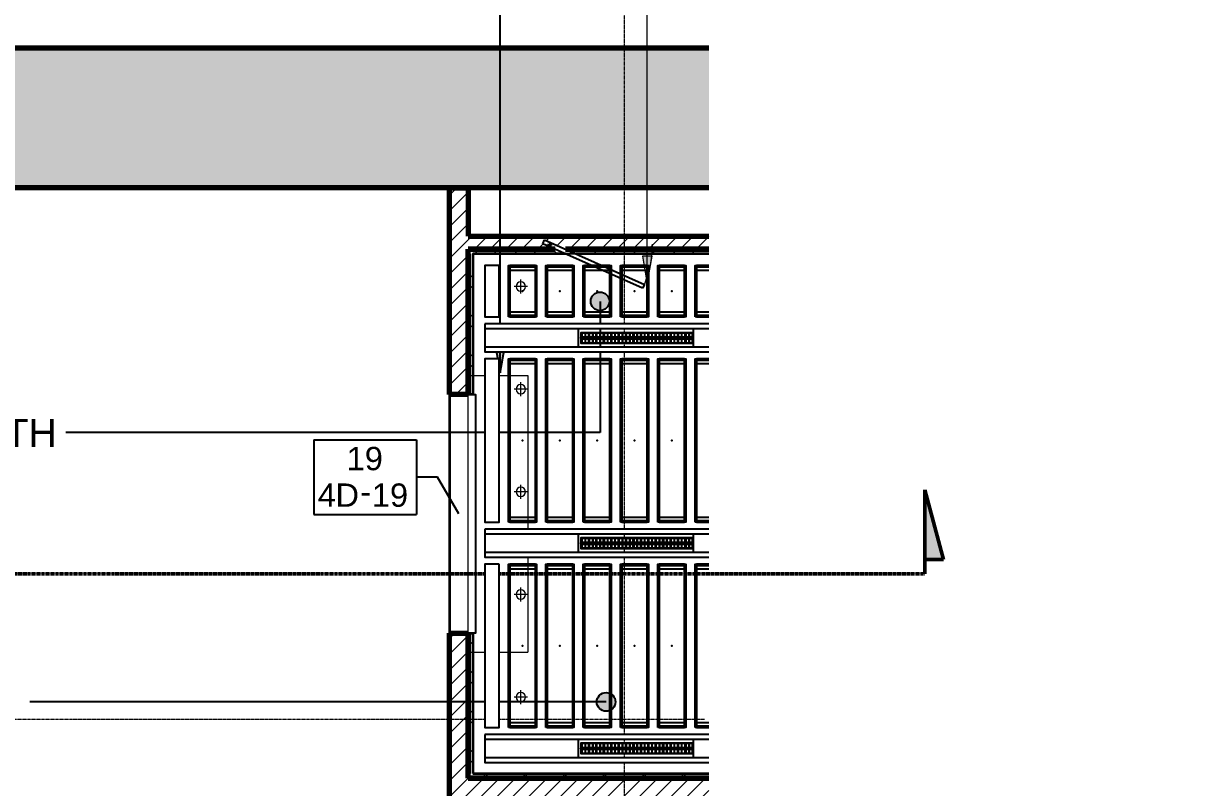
# Model space of a CAD drawing. Header units: millimetres. Extents: x -794350 to -715731, y -17829 to 22390.
# Drawn here: x -728323 to -715731, y 2850 to 11040 of the extents above; entities that cross this region are included whole.
import ezdxf
from ezdxf.enums import TextEntityAlignment as Align
from ezdxf.xclip import XClip

# ---------------------------------------------------------------- set-up
doc = ezdxf.new("R2010")
doc.units = ezdxf.units.MM
doc.header["$XCLIPFRAME"] = 0
doc.linetypes.add('DPA_Grid _ Level 100', pattern=[10, 5.5, -1.6, 1.3, -1.6])
for name, color, linetype in [('000 - WIPEOUT', 250, 'Continuous'), ('001 - ASCESSORIES', 251, 'Continuous'), ('A04_TUBE SERIES', 2, 'Continuous'), ('A11_ALU.SOLID SHEET', 2, 'Continuous')]:
    doc.layers.add(name, color=color, linetype=linetype)
for name, color, linetype, lineweight in [('008 - LIGHTING', 1, 'Continuous', 9), ('A-DETL-GENF', 2, 'Continuous', 9), ('A-DOOR', 3, 'Continuous', 9), ('A-DOOR-E', 2, 'Continuous', 25), ('A-DOOR-HDLN', 2, 'Continuous', 9), ('A-DOOR-IDEN', 3, 'Continuous', 25), ('A-DOOR-OPNG', 2, 'Continuous', 9), ('A-ROOM-IDEN', 3, 'Continuous', 25), ('A-WALL', 5, 'Continuous', 35), ('A-WALL-FNSH', 2, 'Continuous', 35), ('A-WALL-PATT', 1, 'Continuous', 35), ('E-LITE-EQPM', 2, 'Continuous', 35), ('G-ANNO-SECL', 3, 'Continuous', 9), ('G-ANNO-TEXT', 3, 'Continuous', 9), ('S-GRID', 251, 'Continuous', 9), ('WALL-E', 2, 'Continuous', 35)]:
    doc.layers.add(name, color=color, linetype=linetype, lineweight=lineweight)
doc.styles.add('Arial_1', font='arial.ttf', dxfattribs={"height": 250})
doc.styles.add('Arial_2', font='arial.ttf', dxfattribs={"height": 300})
doc.styles.add('Arial_3', font='arial.ttf', dxfattribs={"height": 2.5})
pattern_1 = [(45, (0, 0), (-84.852814, 84.852814), [])]
pattern_2 = [(45, (0, 0), (-212.13203, 212.13203), []), (135, (0, 0), (-212.13203, -212.13203), [])]

# ---------------------------------------------------------------- blocks, each defined once
blk = doc.blocks.new('M_Door-Overhead-Rolling - RS-18924030-4232-01 ENLARGED MULTI-PURPOSE LEVEL - REFLECTED CEILING PLAN - SHEET 3')
at = {"layer": 'A-DOOR'}
for p, q in [((-1280, 180), (1280, 180)), ((-1280, 100), (-1280, 180)), ((1280, 180), (1280, 100)), ((1280, 100), (-1280, 100))]:
    blk.add_line(p, q, dxfattribs=at)
at = {"layer": 'A-DOOR-HDLN'}
for p, q in [((-1483, 739), (1483, 739)), ((-1483, 100), (-1483, 739)), ((1483, 100), (1483, 739)), ((-1483, 100), (-1280, 100)), ((1280, 100), (1483, 100))]:
    blk.add_line(p, q, dxfattribs=at)
blk = doc.blocks.new('DPA_AC-SG-PI - A1_1200x1300 mm-9660120-4232-01 ENLARGED MULTI-PURPOSE LEVEL - REFLECTED CEILING PLAN - SHEET 3')
at = {"layer": 'A-DOOR', "lineweight": 25}
for p, q in [((-500, 5), (-500, -45)), ((-525, -20), (-475, -20))]:
    blk.add_line(p, q, dxfattribs=at)
for start, end in [(0, 180), (180, 0)]:
    blk.add_arc((-500, -40), 10, start, end, dxfattribs=at)
at = {"layer": 'A-DOOR-E'}
for p, q in [((-575, -11), (-557, 30)), ((-557, 30), (512, -447)), ((493, -488), (-575, -11)), ((512, -447), (493, -488))]:
    blk.add_line(p, q, dxfattribs=at)
at = {"layer": 'A-DOOR-OPNG'}
blk.add_arc((-500, -15), 1100, 334.7442, 0, dxfattribs=at)
blk = doc.blocks.new('LGF_DL_SAA_LowPower_DL1a - LGF_DL_SAA_LowPower_DL1a-8832329-4232-01 ENLARGED MULTI-PURPOSE LEVEL - REFLECTED CEILING PLAN - SHEET 3')
at = {"layer": 'A-DETL-GENF'}
for p, q in [((72.5, 0), (-72.5, 0)), ((0, 75), (0, -75))]:
    blk.add_line(p, q, dxfattribs=at)
blk.add_circle((0, 0), 50, dxfattribs=at)
blk = doc.blocks.new('Section - AEC_Section Tail - Filled-3249564-4232-01 ENLARGED MULTI-PURPOSE LEVEL - REFLECTED CEILING PLAN - SHEET 3')
at = {"layer": 'G-ANNO-SECL'}
blk.add_hatch(color=256, dxfattribs=at).paths.add_polyline_path([(0, 1.54), (-2, 1.54), (0, 9)])
at = {"layer": 'G-ANNO-SECL', "lineweight": 50}
for p, q in [((0, 9), (-2, 1.54)), ((0, 9), (0, 0)), ((0, 1.54), (0, 9)), ((-2, 1.54), (0, 1.54))]:
    blk.add_line(p, q, dxfattribs=at)
blk = doc.blocks.new('DPA_Door Tag - Standard-4918896-4232-01 ENLARGED MULTI-PURPOSE LEVEL - REFLECTED CEILING PLAN - SHEET 3')
at = {"layer": 'A-DOOR-IDEN'}
for p, q in [((-5.5, 4), (-5.5, -4)), ((-5.5, 4), (5.5, 4)), ((5.5, 4), (5.5, -4)), ((-5.5, -4), (5.5, -4))]:
    blk.add_line(p, q, dxfattribs=at)
at = {"layer": 'A-DOOR-IDEN', "lineweight": 9, "insert": (-0.53, -0.28), "char_height": 2.5, "width": 1.443, "attachment_point": 1, "style": 'Arial_3'}
blk.add_mtext('-', dxfattribs=at)
blk = doc.blocks.new('*U971')
at = {"layer": 'S-GRID', "linetype": 'DPA_Grid _ Level 100'}
for p, q in [((22800, -21407.7), (22800, 16959.7)), ((23655.4, 0), (-48304.9, 0))]:
    blk.add_line(p, q, dxfattribs=at)
blk = doc.blocks.new('*U718')
blk.add_wipeout([(-25, 0), (25, 0), (25, 24555), (-25, 24555)]).dxf.layer = '000 - WIPEOUT'
at = {"layer": 'A04_TUBE SERIES', "color": 0}
blk.add_lwpolyline([(-25, 0), (25, 0), (25, 24555), (-25, 24555)], close=True, dxfattribs=at)
at = {"layer": 'Defpoints', "color": 250, "flags": 1}
blk.add_attdef('EXTR.OVL-LENGTH_', (-33, -9), '', height=5, dxfattribs=at)
blk = doc.blocks.new('*U711')
blk.add_wipeout([(-25, 0), (25, 0), (25, 24555), (-25, 24555)]).dxf.layer = '000 - WIPEOUT'
at = {"layer": 'A04_TUBE SERIES', "color": 0}
blk.add_lwpolyline([(-25, 0), (25, 0), (25, 24555), (-25, 24555)], close=True, dxfattribs=at)
at = {"layer": 'Defpoints', "color": 250, "flags": 1}
blk.add_attdef('EXTR.OVL-LENGTH_', (-33, -9), '', height=5, dxfattribs=at)
blk = doc.blocks.new('*U275')
at = {"color": 1}
blk.add_wipeout([(600, -60), (-600, -60), (-600, 60), (600, 60)], dxfattribs=at).dxf.layer = '000 - WIPEOUT'
at = {"layer": '001 - ASCESSORIES', "color": 0}
blk.add_lwpolyline([(600, -60), (-600, -60), (-600, 60), (600, 60)], close=True, dxfattribs=at)
at = {"layer": '001 - ASCESSORIES'}
for points in [[(-593, -55), (-598, -55), (-598, 55), (-593, 55)], [(595, -55), (-595, -55), (-595, 55), (595, 55)], [(-559, -55), (-554, -55), (-554, 55), (-559, 55)], [(-514, -55), (-519, -55), (-519, 55), (-514, 55)], [(-479, -55), (-474, -55), (-474, 55), (-479, 55)], [(-435, -55), (-440, -55), (-440, 55), (-435, 55)], [(-400, -55), (-395, -55), (-395, 55), (-400, 55)], [(-355, -55), (-360, -55), (-360, 55), (-355, 55)], [(-320, -55), (-315, -55), (-315, 55), (-320, 55)], [(-276, -55), (-281, -55), (-281, 55), (-276, 55)], [(-241, -55), (-236, -55), (-236, 55), (-241, 55)], [(-196, -55), (-201, -55), (-201, 55), (-196, 55)], [(-161, -55), (-156, -55), (-156, 55), (-161, 55)], [(-117, -55), (-122, -55), (-122, 55), (-117, 55)], [(-82, -55), (-77, -55), (-77, 55), (-82, 55)], [(-37, -55), (-42, -55), (-42, 55), (-37, 55)], [(-3, -55), (3, -55), (3, 55), (-3, 55)], [(42, -55), (37, -55), (37, 55), (42, 55)], [(77, -55), (82, -55), (82, 55), (77, 55)], [(122, -55), (117, -55), (117, 55), (122, 55)], [(156, -55), (161, -55), (161, 55), (156, 55)], [(201, -55), (196, -55), (196, 55), (201, 55)], [(236, -55), (241, -55), (241, 55), (236, 55)], [(281, -55), (276, -55), (276, 55), (281, 55)], [(315, -55), (320, -55), (320, 55), (315, 55)], [(360, -55), (355, -55), (355, 55), (360, 55)], [(395, -55), (400, -55), (400, 55), (395, 55)], [(440, -55), (435, -55), (435, 55), (440, 55)], [(474, -55), (479, -55), (479, 55), (474, 55)], [(519, -55), (514, -55), (514, 55), (519, 55)], [(554, -55), (559, -55), (559, 55), (554, 55)], [(598, -55), (593, -55), (593, 55), (598, 55)]]:
    blk.add_lwpolyline(points, close=True, dxfattribs=at)
for points in [[(-593, 10), (-559, 10)], [(-554, 10), (-519, 10)], [(-514, 10), (-479, 10)], [(-474, 10), (-440, 10)], [(-435, 10), (-400, 10)], [(-395, 10), (-360, 10)], [(-355, 10), (-320, 10)], [(-315, 10), (-281, 10)], [(-276, 10), (-241, 10)], [(-236, 10), (-201, 10)], [(-196, 10), (-161, 10)], [(-156, 10), (-122, 10)], [(-117, 10), (-82, 10)], [(-77, 10), (-42, 10)], [(-37, 10), (-3, 10)], [(3, 10), (37, 10)], [(42, 10), (77, 10)], [(82, 10), (117, 10)], [(122, 10), (156, 10)], [(161, 10), (196, 10)], [(201, 10), (236, 10)], [(241, 10), (276, 10)], [(281, 10), (315, 10)], [(320, 10), (355, 10)], [(360, 10), (395, 10)], [(400, 10), (435, 10)], [(440, 10), (474, 10)], [(479, 10), (514, 10)], [(519, 10), (554, 10)], [(559, 10), (593, 10)], [(-593, -10), (-559, -10)], [(-554, -10), (-519, -10)], [(-514, -10), (-479, -10)], [(-474, -10), (-440, -10)], [(-435, -10), (-400, -10)], [(-395, -10), (-360, -10)], [(-355, -10), (-320, -10)], [(-315, -10), (-281, -10)], [(-276, -10), (-241, -10)], [(-236, -10), (-201, -10)], [(-196, -10), (-161, -10)], [(-156, -10), (-122, -10)], [(-117, -10), (-82, -10)], [(-77, -10), (-42, -10)], [(-37, -10), (-3, -10)], [(3, -10), (37, -10)], [(42, -10), (77, -10)], [(82, -10), (117, -10)], [(122, -10), (156, -10)], [(161, -10), (196, -10)], [(201, -10), (236, -10)], [(241, -10), (276, -10)], [(281, -10), (315, -10)], [(320, -10), (355, -10)], [(360, -10), (395, -10)], [(400, -10), (435, -10)], [(440, -10), (474, -10)], [(479, -10), (514, -10)], [(519, -10), (554, -10)], [(559, -10), (593, -10)]]:
    blk.add_lwpolyline(points, dxfattribs=at)
blk = doc.blocks.new('*U332')
blk.add_point((0, 0))
at = {"layer": 'Defpoints', "color": 250}
blk.add_text('AL.SHEET-HAT-TYPE-C', height=7, rotation=270, dxfattribs=at).set_placement((15, 0), align=Align.BOTTOM_CENTER)
blk.add_wipeout([(0, -100), (350, -100), (350, 100), (0, 100)]).dxf.layer = '000 - WIPEOUT'
at = {"layer": 'A11_ALU.SOLID SHEET', "color": 0}
blk.add_lwpolyline([(0, -100), (350, -100), (350, 100), (0, 100)], close=True, dxfattribs=at)
blk = doc.blocks.new('*U705')
blk.add_wipeout([(-25, 0), (25, 0), (25, 81755), (-25, 81755)]).dxf.layer = '000 - WIPEOUT'
at = {"layer": 'A04_TUBE SERIES', "color": 0}
blk.add_lwpolyline([(-25, 0), (25, 0), (25, 81755), (-25, 81755)], close=True, dxfattribs=at)
at = {"layer": 'Defpoints', "color": 250, "flags": 1}
blk.add_attdef('EXTR.OVL-LENGTH_', (-33, -9), '', height=5, dxfattribs=at)
blk = doc.blocks.new('*U706')
blk.add_wipeout([(-25, 0), (25, 0), (25, 81755), (-25, 81755)]).dxf.layer = '000 - WIPEOUT'
at = {"layer": 'A04_TUBE SERIES', "color": 0}
blk.add_lwpolyline([(-25, 0), (25, 0), (25, 81755), (-25, 81755)], close=True, dxfattribs=at)
at = {"layer": 'Defpoints', "color": 250, "flags": 1}
blk.add_attdef('EXTR.OVL-LENGTH_', (-33, -9), '', height=5, dxfattribs=at)
blk = doc.blocks.new('*U692')
blk.add_wipeout([(-25, 0), (25, 0), (25, 81755), (-25, 81755)]).dxf.layer = '000 - WIPEOUT'
at = {"layer": 'A04_TUBE SERIES', "color": 0}
blk.add_lwpolyline([(-25, 0), (25, 0), (25, 81755), (-25, 81755)], close=True, dxfattribs=at)
at = {"layer": 'Defpoints', "color": 250, "flags": 1}
blk.add_attdef('EXTR.OVL-LENGTH_', (-33, -9), '', height=5, dxfattribs=at)
blk = doc.blocks.new('*U693')
blk.add_wipeout([(-25, 0), (25, 0), (25, 81755), (-25, 81755)]).dxf.layer = '000 - WIPEOUT'
at = {"layer": 'A04_TUBE SERIES', "color": 0}
blk.add_lwpolyline([(-25, 0), (25, 0), (25, 81755), (-25, 81755)], close=True, dxfattribs=at)
at = {"layer": 'Defpoints', "color": 250, "flags": 1}
blk.add_attdef('EXTR.OVL-LENGTH_', (-33, -9), '', height=5, dxfattribs=at)
blk = doc.blocks.new('*U654')
blk.add_point((0, 0))
at = {"layer": 'Defpoints', "color": 250}
blk.add_text('AL.SHEET-HAT-TYPE-C', height=7, rotation=270, dxfattribs=at).set_placement((15, 0), align=Align.BOTTOM_CENTER)
blk.add_wipeout([(0, -100), (1004, -100), (1004, 100), (0, 100)]).dxf.layer = '000 - WIPEOUT'
at = {"layer": 'A11_ALU.SOLID SHEET', "color": 0}
blk.add_lwpolyline([(0, -100), (1004, -100), (1004, 100), (0, 100)], close=True, dxfattribs=at)
blk = doc.blocks.new('*U635')
blk.add_point((0, 0))
at = {"layer": 'Defpoints', "color": 250}
blk.add_text('AL.SHEET-HAT-TYPE-C', height=7, rotation=270, dxfattribs=at).set_placement((15, 0), align=Align.BOTTOM_CENTER)
blk.add_wipeout([(0, -100), (1004, -100), (1004, 100), (0, 100)]).dxf.layer = '000 - WIPEOUT'
at = {"layer": 'A11_ALU.SOLID SHEET', "color": 0}
blk.add_lwpolyline([(0, -100), (1004, -100), (1004, 100), (0, 100)], close=True, dxfattribs=at)
blk = doc.blocks.new('*U636')
blk.add_point((0, 0))
at = {"layer": 'Defpoints', "color": 250}
blk.add_text('AL.SHEET-HAT-TYPE-C', height=7, rotation=270, dxfattribs=at).set_placement((15, 0), align=Align.BOTTOM_CENTER)
blk.add_wipeout([(0, -100), (1004, -100), (1004, 100), (0, 100)]).dxf.layer = '000 - WIPEOUT'
at = {"layer": 'A11_ALU.SOLID SHEET', "color": 0}
blk.add_lwpolyline([(0, -100), (1004, -100), (1004, 100), (0, 100)], close=True, dxfattribs=at)
blk = doc.blocks.new('*U640')
for p, q in [((-825.3, 40450), (-825.3, 40750)), ((825, 40750), (825, 40450)), ((-825.3, 40050), (-825.3, 40350)), ((825, 40350), (825, 40050)), ((-825.3, 39650), (-825.3, 39950)), ((825, 39950), (825, 39650)), ((-825.3, 39250), (-825.3, 39550)), ((825, 39550), (825, 39250)), ((-825.3, 38850), (-825.3, 39150)), ((825, 39150), (825, 38850)), ((-825.3, 38450), (-825.3, 38750)), ((825, 38750), (825, 38450))]:
    blk.add_line(p, q)
for p in [(0, 40600), (0, 40200), (0, 39800), (0, 39400), (0, 39000)]:
    blk.add_point(p)
at = {"layer": 'A11_ALU.SOLID SHEET', "color": 0}
for points in [[(-875, 40750), (875, 40750), (875, 40736), (-875, 40736)], [(-875, 40464), (-861, 40464), (-861, 40736), (-875, 40736)], [(875, 40736), (861, 40736), (861, 40464), (875, 40464)], [(-875, 40464), (875, 40464), (875, 40450), (-875, 40450)], [(-875, 40350), (875, 40350), (875, 40336), (-875, 40336)], [(-875, 40064), (-861, 40064), (-861, 40336), (-875, 40336)], [(875, 40336), (861, 40336), (861, 40064), (875, 40064)], [(-875, 40064), (875, 40064), (875, 40050), (-875, 40050)], [(-875, 39950), (875, 39950), (875, 39936), (-875, 39936)], [(-875, 39664), (-861, 39664), (-861, 39936), (-875, 39936)], [(875, 39936), (861, 39936), (861, 39664), (875, 39664)], [(-875, 39664), (875, 39664), (875, 39650), (-875, 39650)], [(-875, 39550), (875, 39550), (875, 39536), (-875, 39536)], [(-875, 39264), (-861, 39264), (-861, 39536), (-875, 39536)], [(875, 39536), (861, 39536), (861, 39264), (875, 39264)], [(-875, 39264), (875, 39264), (875, 39250), (-875, 39250)], [(-875, 39150), (875, 39150), (875, 39136), (-875, 39136)], [(-875, 38864), (-861, 38864), (-861, 39136), (-875, 39136)], [(875, 39136), (861, 39136), (861, 38864), (875, 38864)], [(-875, 38864), (875, 38864), (875, 38850), (-875, 38850)], [(-875, 38750), (875, 38750), (875, 38736), (-875, 38736)], [(-875, 38464), (-861, 38464), (-861, 38736), (-875, 38736)], [(875, 38736), (861, 38736), (861, 38464), (875, 38464)]]:
    blk.add_lwpolyline(points, close=True, dxfattribs=at)
blk = doc.blocks.new('*U641')
for p, q in [((-225.3, 40450), (-225.3, 40750)), ((225, 40750), (225, 40450)), ((-225.3, 40050), (-225.3, 40350)), ((225, 40350), (225, 40050)), ((-225.3, 39650), (-225.3, 39950)), ((225, 39950), (225, 39650)), ((-225.3, 39250), (-225.3, 39550)), ((225, 39550), (225, 39250)), ((-225.3, 38850), (-225.3, 39150)), ((225, 39150), (225, 38850)), ((-225.3, 38450), (-225.3, 38750)), ((225, 38750), (225, 38450))]:
    blk.add_line(p, q)
for p in [(0, 40600), (0, 40200), (0, 39800), (0, 39400), (0, 39000)]:
    blk.add_point(p)
at = {"layer": 'A11_ALU.SOLID SHEET', "color": 0}
for points in [[(-275, 40750), (275, 40750), (275, 40736), (-275, 40736)], [(-275, 40464), (-261, 40464), (-261, 40736), (-275, 40736)], [(275, 40736), (261, 40736), (261, 40464), (275, 40464)], [(-275, 40464), (275, 40464), (275, 40450), (-275, 40450)], [(-275, 40350), (275, 40350), (275, 40336), (-275, 40336)], [(-275, 40064), (-261, 40064), (-261, 40336), (-275, 40336)], [(275, 40336), (261, 40336), (261, 40064), (275, 40064)], [(-275, 40064), (275, 40064), (275, 40050), (-275, 40050)], [(-275, 39950), (275, 39950), (275, 39936), (-275, 39936)], [(-275, 39664), (-261, 39664), (-261, 39936), (-275, 39936)], [(275, 39936), (261, 39936), (261, 39664), (275, 39664)], [(-275, 39664), (275, 39664), (275, 39650), (-275, 39650)], [(-275, 39550), (275, 39550), (275, 39536), (-275, 39536)], [(-275, 39264), (-261, 39264), (-261, 39536), (-275, 39536)], [(275, 39536), (261, 39536), (261, 39264), (275, 39264)], [(-275, 39264), (275, 39264), (275, 39250), (-275, 39250)], [(-275, 39150), (275, 39150), (275, 39136), (-275, 39136)], [(-275, 38864), (-261, 38864), (-261, 39136), (-275, 39136)], [(275, 39136), (261, 39136), (261, 38864), (275, 38864)], [(-275, 38864), (275, 38864), (275, 38850), (-275, 38850)], [(-275, 38750), (275, 38750), (275, 38736), (-275, 38736)], [(-275, 38464), (-261, 38464), (-261, 38736), (-275, 38736)], [(275, 38736), (261, 38736), (261, 38464), (275, 38464)]]:
    blk.add_lwpolyline(points, close=True, dxfattribs=at)
blk = doc.blocks.new('*U644')
for p, q in [((-825.3, 11850), (-825.3, 12150)), ((825, 12150), (825, 11850)), ((-825.3, 11450), (-825.3, 11750)), ((825, 11750), (825, 11450)), ((-825.3, 11050), (-825.3, 11350)), ((825, 11350), (825, 11050)), ((-825.3, 10650), (-825.3, 10950)), ((825, 10950), (825, 10650)), ((-825.3, 10250), (-825.3, 10550)), ((825, 10550), (825, 10250)), ((-825.3, 9850), (-825.3, 10150)), ((825, 10150), (825, 9850))]:
    blk.add_line(p, q)
for p in [(0, 12000), (0, 11600), (0, 11200), (0, 10800), (0, 10400)]:
    blk.add_point(p)
at = {"layer": 'A11_ALU.SOLID SHEET', "color": 0}
for points in [[(-875, 12150), (875, 12150), (875, 12136), (-875, 12136)], [(-875, 11864), (-861, 11864), (-861, 12136), (-875, 12136)], [(875, 12136), (861, 12136), (861, 11864), (875, 11864)], [(-875, 11864), (875, 11864), (875, 11850), (-875, 11850)], [(-875, 11750), (875, 11750), (875, 11736), (-875, 11736)], [(-875, 11464), (-861, 11464), (-861, 11736), (-875, 11736)], [(875, 11736), (861, 11736), (861, 11464), (875, 11464)], [(-875, 11464), (875, 11464), (875, 11450), (-875, 11450)], [(-875, 11350), (875, 11350), (875, 11336), (-875, 11336)], [(-875, 11064), (-861, 11064), (-861, 11336), (-875, 11336)], [(875, 11336), (861, 11336), (861, 11064), (875, 11064)], [(-875, 11064), (875, 11064), (875, 11050), (-875, 11050)], [(-875, 10950), (875, 10950), (875, 10936), (-875, 10936)], [(-875, 10664), (-861, 10664), (-861, 10936), (-875, 10936)], [(875, 10936), (861, 10936), (861, 10664), (875, 10664)], [(-875, 10664), (875, 10664), (875, 10650), (-875, 10650)], [(-875, 10550), (875, 10550), (875, 10536), (-875, 10536)], [(-875, 10264), (-861, 10264), (-861, 10536), (-875, 10536)], [(875, 10536), (861, 10536), (861, 10264), (875, 10264)], [(-875, 10264), (875, 10264), (875, 10250), (-875, 10250)], [(-875, 10150), (875, 10150), (875, 10136), (-875, 10136)], [(-875, 9864), (-861, 9864), (-861, 10136), (-875, 10136)], [(875, 10136), (861, 10136), (861, 9864), (875, 9864)]]:
    blk.add_lwpolyline(points, close=True, dxfattribs=at)
blk = doc.blocks.new('*U673')
at = {"layer": 'Defpoints'}
blk.add_point((0, 0), dxfattribs=at)
blk.add_wipeout([(275, 250), (275, 405), (-275, 405), (-275, 250)]).dxf.layer = '000 - WIPEOUT'
at = {"layer": 'A11_ALU.SOLID SHEET', "color": 0}
blk.add_lwpolyline([(275, 250), (275, 405), (-275, 405), (-275, 250)], close=True, dxfattribs=at)
at = {"layer": 'Defpoints'}
blk.add_point((0, 400), dxfattribs=at)
blk = doc.blocks.new('*U674')
at = {"layer": 'Defpoints'}
blk.add_point((0, 0), dxfattribs=at)
blk.add_wipeout([(875, 250), (875, 405), (-875, 405), (-875, 250)]).dxf.layer = '000 - WIPEOUT'
at = {"layer": 'A11_ALU.SOLID SHEET', "color": 0}
blk.add_lwpolyline([(875, 250), (875, 405), (-875, 405), (-875, 250)], close=True, dxfattribs=at)
at = {"layer": 'Defpoints'}
blk.add_point((0, 400), dxfattribs=at)
blk = doc.blocks.new('*U675')
at = {"layer": 'Defpoints'}
blk.add_point((0, 0), dxfattribs=at)
blk.add_wipeout([(875, 250), (875, 405), (-875, 405), (-875, 250)]).dxf.layer = '000 - WIPEOUT'
at = {"layer": 'A11_ALU.SOLID SHEET', "color": 0}
blk.add_lwpolyline([(875, 250), (875, 405), (-875, 405), (-875, 250)], close=True, dxfattribs=at)
at = {"layer": 'Defpoints'}
blk.add_point((0, 400), dxfattribs=at)
blk = doc.blocks.new('*U462')
blk.add_lwpolyline([(21173, -580), (28210, -580), (28210, -6850), (45954, -6850), (45954, 600), (82995, 600), (83086, 650), (90052, 650), (90392, 990), (103159, 990), (103159, 4990), (21173, 4990), (21173, 3485), (21203, 3485), (21203, 926), (21173, 926), (21173, -580)])
at = {"layer": 'A11_ALU.SOLID SHEET', "color": 0, "linetype": 'ByBlock', "rotation": 90}
for name, p in [('*U641', (62308, 4590)), ('*U640', (62308, 2990)), ('*U644', (33708, 790))]:
    blk.add_blockref(name, p, dxfattribs=at)
for name, p in [('*U673', (21708, 4590)), ('*U674', (21708, 2990)), ('*U675', (21708, 790))]:
    blk.add_blockref(name, p, dxfattribs=at)
at = {"layer": 'A11_ALU.SOLID SHEET', "color": 1}
for p in [(23536, 4090), (23536, 1890), (23536, -310)]:
    blk.add_blockref('*U332', p, dxfattribs=at)
at = {"layer": '008 - LIGHTING'}
for p in [(22936, 4090), (22936, 1890), (22936, -310)]:
    blk.add_blockref('*U275', p, dxfattribs=at)
at = {"layer": 'A11_ALU.SOLID SHEET', "color": 1, "rotation": 180}
for name, p in [('*U635', (22307, 4090)), ('*U636', (22307, 1890)), ('*U654', (22307, -310))]:
    blk.add_blockref(name, p, dxfattribs=at)
at = {"layer": 'A04_TUBE SERIES', "color": 0, "linetype": 'ByBlock', "rotation": 270}
for name, p in [('*U705', (21304, 4215)), ('*U706', (21304, 3965)), ('*U692', (21304, 2015)), ('*U693', (21304, 1765)), ('*U711', (21304, -185)), ('*U718', (21304, -435))]:
    blk.add_blockref(name, p, dxfattribs=at)

msp = doc.modelspace()

# ---------------------------------------------------------------- hatches: boundary and pattern name
at = {"layer": 'A-ROOM-IDEN'}
h = msp.add_hatch(color=256, dxfattribs=at)
edge = h.paths.add_edge_path()
edge.add_arc((-722145, 8061), 100, 0, 360)
msp.add_hatch(color=256, dxfattribs=at).paths.add_polyline_path([(-723214, 7294), (-723161, 7594), (-723267, 7594)])
h = msp.add_hatch(color=256, dxfattribs=at)
edge = h.paths.add_edge_path()
edge.add_arc((-722080, 3767), 100, 0, 360)
at = {"layer": 'A-WALL-PATT', "lineweight": 9}
h = msp.add_hatch(dxfattribs=at)
h.set_pattern_fill('FP_1', color=256, style=0, pattern_type=2)
h.set_pattern_definition([(50, (0, 0), (728.7365, -63.7558), [76.2, -838.2]), (355, (0, 0), (-140.9716, 764.2276), [60.96, -670.56]), (100.451, (60.7, -5.3), (587.77, 700.46675), [64.76, -712.36]), (46.184, (0, 203.2), (1084.3162, -168.171), [114.3, -1257.3]), (96.636, (90.4, 189.2), (949.6099, 989.7098), [97.14, -1068.54]), (351.184, (0, 203.2), (949.6206, 989.7012), [91.44, -1005.84]), (21, (101.6, 152.4), (606.45787, -409.06057), [76.2, -838.2]), (326, (101.6, 152.4), (247.20834, 736.7529), [60.96, -670.56]), (71.451, (152.14, 118.3), (853.66825, 327.6855), [64.76, -712.36]), (37.5, (0, 0), (12.35469, 338.22012), [33.528, -628.904, 33.528, -647.192, -673.1]), (37.5, (0, 0), (12.35469, 338.22012), [-1343.152, 33.528, -639.572]), (7.5, (0, 0), (267.27887, 400.72213), [33.528, -354.584, 33.528, -613.664, -256.54]), (7.5, (0, 0), (267.27887, 400.72213), [-1035.304, 33.528, -223.012]), (327.5, (-226.57, 0), (542.36333, -22.91534), [33.528, -220.472, 33.528, -758.952, -1051.56]), (327.5, (-226.57, 0), (542.36333, -22.91534), [-1046.48, 33.528, -1018.032]), (317.5, (-328.17, 0), (592.51696, 101.7071), [33.528, -296.672, 33.528, -492.76, -746.76]), (317.5, (-328.17, 0), (592.51696, 101.7071), [-856.488, 33.528, -713.232])])
h.paths.add_polyline_path([(-720978, 9279), (-720978, 10779), (-743521, 10779), (-743521, 9279), (-738355, 9279)])
h = msp.add_hatch(dxfattribs=at)
h.set_pattern_fill('FP_2', color=256, style=0, pattern_type=2)
h.set_pattern_definition(pattern_1)
h.paths.add_polyline_path([(-723759, -4541), (-723559, -4541), (-723559, 4505), (-723759, 4505), (-723759, -1557)])
h.paths.add_polyline_path([(-723659, 7064), (-723559, 7064), (-723559, 9279), (-723759, 9279), (-723759, 7064)])
h = msp.add_hatch(dxfattribs=at)
h.set_pattern_fill('FP_2', color=256, style=0, pattern_type=2)
h.set_pattern_definition(pattern_1)
h.paths.add_polyline_path([(-721725, 8619), (-720978, 8619), (-720978, 8759), (-723559, 8759), (-723559, 8619), (-722626, 8619), (-722676, 8642), (-722680, 8639), (-722685, 8639), (-722691, 8644), (-722692, 8649), (-722757, 8678), (-722739, 8719), (-722515, 8619), (-721793, 8619)])
h = msp.add_hatch(dxfattribs=at)
h.set_pattern_fill('FP_3', color=256, style=0, pattern_type=2)
h.set_pattern_definition(pattern_2)
h.paths.add_polyline_path([(-720978, 8569), (-720978, 8619), (-722515, 8619), (-722403, 8569), (-721114, 8569)])
h.paths.add_polyline_path([(-722782, 8569), (-722514, 8569), (-722626, 8619), (-723559, 8619), (-723559, 8569), (-723150, 8569)])
h = msp.add_hatch(dxfattribs=at)
h.set_pattern_fill('FP_3', color=256, style=0, pattern_type=2)
h.set_pattern_definition(pattern_2)
h.paths.add_polyline_path([(-723509, 2999), (-723509, 4505), (-723559, 4505), (-723559, 2999)])
h.paths.add_polyline_path([(-723559, 7064), (-723509, 7064), (-723509, 8569), (-723559, 8569)])
h = msp.add_hatch(dxfattribs=at)
h.set_pattern_fill('FP_3', color=256, style=0, pattern_type=2)
h.set_pattern_definition(pattern_2)
h.paths.add_polyline_path([(-721454, 2949), (-720978, 2949), (-720978, 2999), (-723559, 2999), (-723559, 2949), (-721521, 2949)])
h = msp.add_hatch(dxfattribs=at)
h.set_pattern_fill('FP_2', color=256, style=0, pattern_type=2)
h.set_pattern_definition(pattern_1)
h.paths.add_polyline_path([(-722159, 2749), (-720978, 2749), (-720978, 2949), (-723559, 2949), (-723559, 2749), (-723150, 2749)])
at = {"layer": 'G-ANNO-TEXT'}
msp.add_hatch(color=7, dxfattribs=at).paths.add_polyline_path([(-721638, 8244), (-721585, 8544), (-721691, 8544)])

# ---------------------------------------------------------------- linework, layer by layer
at = {"layer": 'A-DOOR-IDEN'}
for p, q in [((-723886, 6175), (-724113, 6175)), ((-723659, 5785), (-723886, 6175))]:
    msp.add_line(p, q, dxfattribs=at)
at = {"layer": 'A-ROOM-IDEN'}
for p, q in [((-723214, 7294), (-723214, 14329)), ((-722145, 8061), (-722145, 6656)), ((-723161, 7594), (-723267, 7594)), ((-723267, 7594), (-723214, 7294)), ((-723214, 7294), (-723161, 7594)), ((-722145, 6656), (-727869, 6656)), ((-722080, 3767), (-728256, 3767))]:
    msp.add_line(p, q, dxfattribs=at)
for centre in [(-722145, 8061), (-722080, 3767)]:
    msp.add_circle(centre, 100, dxfattribs=at)
at = {"layer": 'A-WALL', "color": 7, "lineweight": 70}
for p, q in [((-743521, 10779), (-720978, 10779)), ((-720978, 9279), (-743521, 9279)), ((-723759, 7064), (-723759, 9279)), ((-723759, 9279), (-723659, 9279)), ((-723659, 9279), (-723559, 9279)), ((-723559, 9279), (-723559, 8759)), ((-723559, 8759), (-722782, 8759)), ((-722782, 8759), (-721582, 8759)), ((-721582, 8759), (-720978, 8759)), ((-722782, 8619), (-723559, 8619)), ((-723559, 8619), (-722782, 8619)), ((-723559, 8569), (-723559, 8619)), ((-723559, 8569), (-723559, 7064)), ((-723559, 7064), (-723559, 8569)), ((-722626, 8619), (-722782, 8619)), ((-722782, 8619), (-722626, 8619)), ((-721582, 8619), (-722515, 8619)), ((-722515, 8619), (-721582, 8619)), ((-720978, 8619), (-721582, 8619)), ((-721582, 8619), (-720978, 8619)), ((-723659, 7064), (-723759, 7064)), ((-723559, 7064), (-723659, 7064)), ((-723759, -4541), (-723759, 4505)), ((-723759, 4505), (-723659, 4505)), ((-723659, 4505), (-723559, 4505)), ((-723559, 4505), (-723559, 2999)), ((-723559, 2999), (-723559, 4505)), ((-723559, 2949), (-723559, 2999)), ((-723559, 2949), (-720978, 2949)), ((-720978, 2949), (-723559, 2949))]:
    msp.add_line(p, q, dxfattribs=at)
at = {"layer": 'A-WALL-FNSH', "color": 250}
for p, q in [((-723509, 8569), (-723509, 7064)), ((-722782, 8569), (-723509, 8569)), ((-722514, 8569), (-722782, 8569)), ((-721582, 8569), (-722403, 8569)), ((-720978, 8569), (-721582, 8569)), ((-723509, 7064), (-723559, 7064)), ((-723559, 4505), (-723509, 4505)), ((-723509, 4505), (-723509, 2999)), ((-723509, 2999), (-720978, 2999))]:
    msp.add_line(p, q, dxfattribs=at)
at = {"layer": 'G-ANNO-SECL', "linetype": 'DPA_Grid _ Level 100', "lineweight": 50}
msp.add_line((-792512, 5140), (-718665, 5140), dxfattribs=at)
at = {"layer": 'G-ANNO-TEXT', "color": 10}
for p, q in [((-721638, 8244), (-721638, 14355)), ((-721585, 8544), (-721691, 8544)), ((-721691, 8544), (-721638, 8244)), ((-721638, 8244), (-721585, 8544))]:
    msp.add_line(p, q, dxfattribs=at)
at = {"layer": 'WALL-E'}
for p, q in [((-723759, 7064), (-723759, 4505)), ((-723759, 7064), (-723559, 7064)), ((-723509, 7064), (-723559, 7064)), ((-723759, 4505), (-723559, 4505)), ((-723559, 4505), (-723509, 4505))]:
    msp.add_line(p, q, dxfattribs=at)

# ---------------------------------------------------------------- block references
msp.add_blockref('*U971', (-744682, 3579))
at = {"layer": 'A-DOOR-E'}
msp.add_blockref('DPA_AC-SG-PI - A1_1200x1300 mm-9660120-4232-01 ENLARGED MULTI-PURPOSE LEVEL - REFLECTED CEILING PLAN - SHEET 3', (-722182, 8689), dxfattribs=at)
at = {"layer": 'A-DOOR-E', "rotation": 270}
msp.add_blockref('M_Door-Overhead-Rolling - RS-18924030-4232-01 ENLARGED MULTI-PURPOSE LEVEL - REFLECTED CEILING PLAN - SHEET 3', (-723659, 5785), dxfattribs=at)
at = {"layer": 'A-DOOR-IDEN', "lineweight": 9, "xscale": 99.99999999999993, "yscale": 99.99999999999993, "zscale": 99.99999999999993}
msp.add_blockref('DPA_Door Tag - Standard-4918896-4232-01 ENLARGED MULTI-PURPOSE LEVEL - REFLECTED CEILING PLAN - SHEET 3', (-724663, 6175), dxfattribs=at)
at = {"layer": 'E-LITE-EQPM', "extrusion": (0, 0, -1), "rotation": 180}
for p in [(722994, 8219), (722994, 7119), (722994, 6019), (722994, 4919), (722994, 3819)]:
    msp.add_blockref('LGF_DL_SAA_LowPower_DL1a - LGF_DL_SAA_LowPower_DL1a-8832329-4232-01 ENLARGED MULTI-PURPOSE LEVEL - REFLECTED CEILING PLAN - SHEET 3', p, dxfattribs=at)
at = {"layer": 'G-ANNO-SECL', "lineweight": 25, "extrusion": (0, 0, -1), "xscale": 99.99999999999993, "yscale": 99.99999999999993, "zscale": 99.99999999999993}
msp.add_blockref('Section - AEC_Section Tail - Filled-3249564-4232-01 ENLARGED MULTI-PURPOSE LEVEL - REFLECTED CEILING PLAN - SHEET 3', (718665, 5140), dxfattribs=at)

# ---------------------------------------------------------------- texts
at = {"layer": 'A-DOOR-IDEN', "lineweight": 9, "char_height": 250, "attachment_point": 1, "style": 'Arial_1'}
for s, insert, width in [('19', (-724860, 6501), 464.98), ('4', (-725170, 6109), 232.49), ('D', (-724980, 6109), 304.64), ('19', (-724590, 6109), 464.98)]:
    msp.add_mtext(s, dxfattribs=dict(at, insert=insert, width=width))
at = {"layer": 'A-ROOM-IDEN', "lineweight": 9, "insert": (-733346, 6800), "char_height": 300, "width": 6629.96, "attachment_point": 1, "style": 'Arial_2'}
msp.add_mtext('ATM / TELEPHONE BOOTH', dxfattribs=at)

# ---------------------------------------------------------------- next in the draw order: block references
at = {"layer": 'A11_ALU.SOLID SHEET', "color": 2}
ref = msp.add_blockref('*U462', (-744682, 3579), dxfattribs=at)
XClip(ref).set_block_clipping_path([(-45801.3280238605, -9620.0029952967), (23704.0078937772, 10334.9999958097)])

doc.saveas('drawing.dxf')
